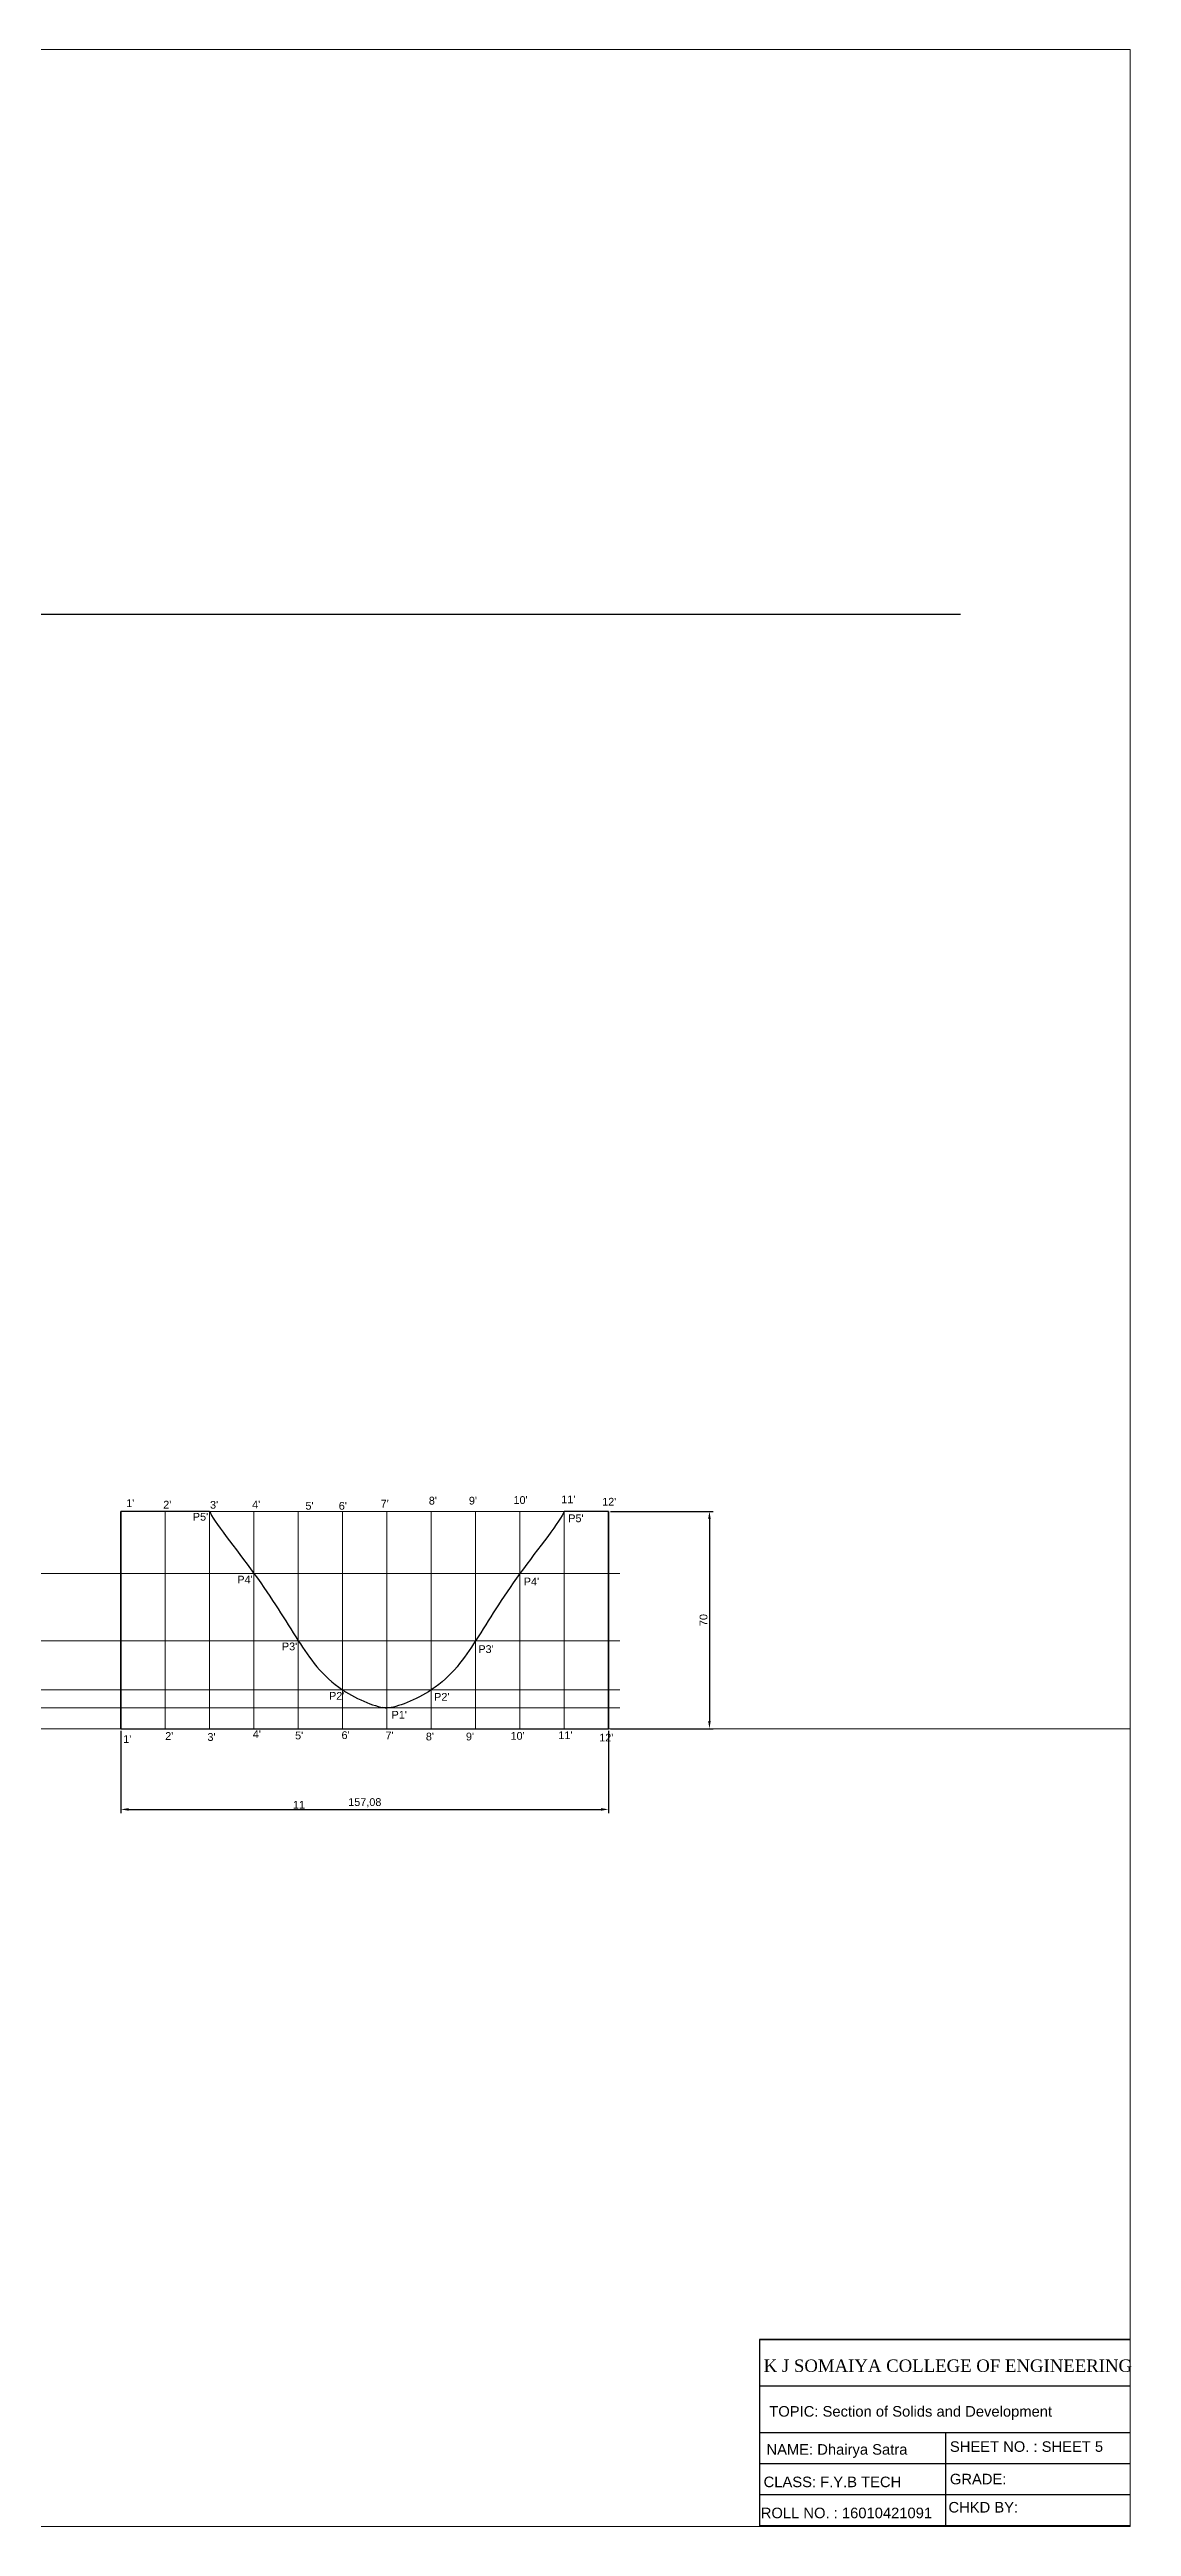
# Model space of a CAD drawing. Header units: millimetres. Extents: x 1494 to 2380, y 951 to 1748.
# Drawn here: x 2032 to 2380, y 951 to 1748 of the extents above; entities that cross this region are included whole.
import ezdxf

# ---------------------------------------------------------------- set-up
doc = ezdxf.new("R2010")
doc.units = ezdxf.units.MM
doc.header["$LTSCALE"] = 0.5
doc.linetypes.add('CENTER2', pattern=[1.125, 0.75, -0.125, 0.125, -0.125])
doc.styles.get("Standard").update_dxf_attribs({"font": 'arial.ttf'})
doc.dimstyles.new('ISO-25', dxfattribs={"dimtxt": 2.5, "dimasz": 2.5, "dimexe": 1.25, "dimexo": 0.625, "dimtad": 1, "dimtxsty": 'Standard', "dimcen": 2.5, "dimadec": 0, "dimazin": 0, "dimtfac": 1, "dimtmove": 0, "dimatfit": 3, "dimfxl": 1, "dimarcsym": 0})

# ---------------------------------------------------------------- blocks, each defined once
blk = doc.blocks.new('*D6')
at = {"color": 0, "lineweight": -2, "transparency": 16777216}
for p, q in [((2054.76, 1207.12), (2054.76, 1180.52)), ((2211.84, 1207.12), (2211.84, 1180.52)), ((2057.26, 1181.77), (2209.34, 1181.77))]:
    blk.add_line(p, q, dxfattribs=at)
at = {"color": 0, "lineweight": 5, "transparency": 16777216}
for points in [[(2057.26, 1182.19), (2057.26, 1181.35), (2054.76, 1181.77)], [(2209.34, 1182.19), (2209.34, 1181.35), (2211.84, 1181.77)]]:
    blk.add_solid(points, dxfattribs=at)
at = {"layer": 'Defpoints', "color": 0, "lineweight": 5, "transparency": 16777216}
for p in [(2054.76, 1207.75), (2211.84, 1207.75), (2211.84, 1181.77)]:
    blk.add_point(p, dxfattribs=at)
at = {"color": 0, "lineweight": 15, "transparency": 16777216, "insert": (2133.3, 1183.9), "char_height": 2.5, "attachment_point": 5}
blk.add_mtext('157,08', dxfattribs=at)
blk = doc.blocks.new('*D19')
at = {"color": 0, "lineweight": -2, "transparency": 16777216}
for p, q in [((2212.46, 1277.75), (2245.56, 1277.75)), ((2244.31, 1275.25), (2244.31, 1210.25)), ((2212.46, 1207.75), (2245.56, 1207.75))]:
    blk.add_line(p, q, dxfattribs=at)
at = {"color": 0, "lineweight": 5, "transparency": 16777216}
for points in [[(2243.89, 1275.25), (2244.73, 1275.25), (2244.31, 1277.75)], [(2243.89, 1210.25), (2244.73, 1210.25), (2244.31, 1207.75)]]:
    blk.add_solid(points, dxfattribs=at)
at = {"layer": 'Defpoints', "color": 0, "lineweight": 5, "transparency": 16777216}
for p in [(2211.84, 1277.75), (2211.84, 1207.75), (2244.31, 1207.75)]:
    blk.add_point(p, dxfattribs=at)
at = {"color": 0, "lineweight": 15, "transparency": 16777216, "insert": (2242.41, 1242.75), "char_height": 2.5, "attachment_point": 5, "rotation": 90}
blk.add_mtext('70', dxfattribs=at)

msp = doc.modelspace()

# ---------------------------------------------------------------- linework, layer by layer
at = {"color": 0}
for p, q in [((1603.37092, 1566.69237), (2325.20846, 1566.69237)), ((2054.75519, 1207.7463), (2054.75519, 1277.7463)), ((2211.83519, 1277.7463), (2211.83519, 1207.7463)), ((2054.75519, 1207.7463), (2211.83519, 1207.7463))]:
    msp.add_line(p, q, dxfattribs=at)
at = {"lineweight": 5}
for p, q in [((2054.75519, 1277.7463), (2211.83519, 1277.7463)), ((2069.03519, 1207.7463), (2069.03519, 1277.7463)), ((2083.31519, 1207.7463), (2083.31519, 1277.7463)), ((2097.59519, 1207.7463), (2097.59519, 1277.7463)), ((2111.87519, 1207.7463), (2111.87519, 1277.7463)), ((2126.15519, 1207.7463), (2126.15519, 1277.7463)), ((2140.43519, 1207.7463), (2140.43519, 1277.7463)), ((2154.71519, 1207.7463), (2154.71519, 1277.7463)), ((2183.27519, 1207.7463), (2183.27519, 1277.7463)), ((2197.55519, 1207.7463), (2197.55519, 1277.7463)), ((1515.03864, 1207.7463), (2379.79072, 1207.7463))]:
    msp.add_line(p, q, dxfattribs=at)
at = {"color": 0, "lineweight": 30}
for p, q in [((2083.31519, 1277.7463), (2054.75519, 1277.7463)), ((2054.75519, 1277.7463), (2054.75519, 1207.7463)), ((2211.83519, 1277.7463), (2197.55519, 1277.7463)), ((2211.83519, 1207.7463), (2211.83519, 1277.7463)), ((2054.75519, 1207.7463), (2211.83519, 1207.7463))]:
    msp.add_line(p, q, dxfattribs=at)
at = {"color": 0, "lineweight": 5}
for p, q in [((2168.99519, 1207.7463), (2168.99519, 1277.7463)), ((1972.88818, 1257.7463), (2215.43948, 1257.7463)), ((1985.38818, 1236.09566), (2215.43948, 1236.09566)), ((1994.53882, 1220.2463), (2215.43948, 1220.2463)), ((1997.88818, 1214.44503), (2215.43948, 1214.44503))]:
    msp.add_line(p, q, dxfattribs=at)
for p, q in [((2379.79072, 1011.03525), (2260.38415, 1011.03525)), ((2260.38415, 1011.03525), (2260.38415, 951.03525)), ((2260.38415, 1011.03525), (2379.79072, 1011.03525)), ((2379.79072, 996.03525), (2260.38415, 996.03525)), ((2379.79072, 981.03525), (2260.38415, 981.03525)), ((2320.38415, 981.03525), (2320.38415, 951.03525)), ((2379.79072, 971.03525), (2260.38415, 971.03525)), ((2379.79072, 961.03525), (2260.38415, 961.03525)), ((2379.79072, 961.03525), (2260.38415, 961.03525)), ((2379.79072, 951.03525), (2260.38415, 951.03525)), ((2379.79072, 950.8639), (2260.55563, 950.8639))]:
    msp.add_line(p, q)
at = {"linetype": 'CENTER2'}
msp.add_line((2287.20287, 950.8639), (2287.20287, 951.03525), dxfattribs=at)
at = {"lineweight": 5}
msp.add_lwpolyline([(1494.02262, 1748.4928), (2379.79072, 1748.4928), (2379.79072, 950.8639), (1494.02262, 950.8639)], close=True, dxfattribs=at)
at = {"color": 0, "lineweight": 30}
for points, knots in [([(2083.31519, 1277.7463), (2084.23613, 1275.09785), (2099.95874, 1255.61839), (2110.66536, 1237.5439), (2122.31468, 1220.49507), (2137.27431, 1214.53976), (2140.43519, 1214.44503)], [0, 0, 0, 0, 24.57475127, 50.510602905, 71.844162568, 87.257570232, 87.257570232, 87.257570232, 87.257570232]), ([(2197.55519, 1277.7463), (2196.63425, 1275.09785), (2180.91163, 1255.61839), (2170.20501, 1237.5439), (2158.5557, 1220.49507), (2142.57252, 1214.13229), (2139.48683, 1214.47807), (2139.13242, 1214.58651)], [0, 0, 0, 0, 24.57475127, 50.510602905, 71.844162568, 87.257570232, 89.771816085, 89.771816085, 89.771816085, 89.771816085])]:
    msp.add_open_spline(points, degree=3, knots=knots, dxfattribs=at)

# ---------------------------------------------------------------- texts
at = {"color": 0, "lineweight": 40, "char_height": 2.5, "attachment_point": 1}
for s, width, insert in [("1'", 8.7928661, (2056.44637, 1281.62413)), ("2' ", 8.3669525, (2068.37503, 1281.15338)), ("3'  ", 10.5635375, (2083.451, 1281.10974)), ("4' ", 9.2793214, (2097.02137, 1281.20293)), ("5'", 7.6542748, (2114.18331, 1280.79169)), ("6' ", 4.0008145, (2124.91173, 1280.77766)), ("7'", 5.8012702, (2138.41232, 1281.47792)), ("1'", 8.7928661, (2055.49127, 1205.66959)), ("2' ", 8.3669525, (2069.00844, 1206.65401)), ("3'  ", 10.5635375, (2082.62856, 1206.34579)), ("4' ", 9.2793214, (2097.22498, 1207.25533)), ("5'", 7.6542748, (2110.8471, 1206.82147)), ("6' ", 4.0008145, (2125.80714, 1206.93973)), ("7'", 5.8012702, (2139.97099, 1206.84625)), ('11', 5.1551313, (2110.16475, 1184.51431))]:
    msp.add_mtext_dynamic_manual_height_columns(s, width=width, gutter_width=12.5, heights=[0], dxfattribs=dict(at, insert=insert))
at = {"color": 0, "char_height": 2.5, "attachment_point": 1}
for s, width, insert in [("P5'", 11.5470054, (2077.90296, 1277.26642)), ("8'", 8.1347971, (2153.92287, 1282.44292)), ("9'", 8.1347971, (2166.82998, 1282.44292)), ("10'", 8.4934364, (2181.18963, 1282.64998)), ("11'", 8.8520757, (2196.59393, 1282.85704)), ("P5'", 11.5470054, (2198.82912, 1276.76353)), ("12'", 11.7763363, (2209.75307, 1282.09782)), ("P4'", 8.3770774, (2092.23938, 1257.03002)), ("P4'", 8.3770774, (2184.51922, 1256.41459)), ("P3'", 9.1506351, (2106.59561, 1235.50119)), ("P3'", 9.1506351, (2169.87104, 1234.64441)), ("P2'", 7.6822991, (2121.78445, 1219.59394)), ("P1'", 9.1751626, (2141.92112, 1213.50003)), ("P2'", 7.6822991, (2155.63094, 1219.26072)), ("8'", 8.1347971, (2152.96778, 1206.48838)), ("9'", 8.1347971, (2165.87488, 1206.48838)), ("10'", 8.4934364, (2180.23453, 1206.69544)), ("11'", 8.8520757, (2195.63883, 1206.9025)), ("12'", 11.7763363, (2208.79797, 1206.14327))]:
    msp.add_mtext_dynamic_manual_height_columns(s, width=width, gutter_width=12.5, heights=[0], dxfattribs=dict(at, insert=insert))
at = {"attachment_point": 1}
for s, width, insert, char_height in [('\\pxt29;{\\fTimes New Roman|b0|i0|c0|p18;K J SOMAIYA COLLEGE OF ENGINEERING }', 120, (2261.78852, 1004.63313), 4), ('TOPIC: Section of Solids and Development', 120, (2263.5916, 989.6255), 3.4), ('NAME: Dhairya Satra', 60, (2262.67519, 977.37253), 3.4), ('SHEET NO. : SHEET 5', 60, (2321.75877, 978.28821), 3.4), ('CLASS: F.Y.B TECH', 56.7925467, (2261.75877, 966.91469), 3.4), ('GRADE:', 60, (2321.75877, 967.83037), 3.4), ('CHKD BY:', 60, (2321.30056, 958.74605), 3.4), ('ROLL NO. : 16010421091', 60, (2260.84235, 956.91469), 3.4)]:
    msp.add_mtext_dynamic_manual_height_columns(s, width=width, gutter_width=12.5, heights=[0], dxfattribs=dict(at, insert=insert, char_height=char_height))

# ---------------------------------------------------------------- dimensions: what is measured, and where the dimension line sits
at = {"color": 0, "lineweight": 15}
dim = msp.add_linear_dim(base=(2244.30838, 1207.7463), p1=(2211.83519, 1277.7463), p2=(2211.83519, 1207.7463), angle=90, dimstyle='ISO-25', dxfattribs=at)
dim.commit()
dim.dimension.update_dxf_attribs({"geometry": '*D19', "text_midpoint": (2242.40694, 1242.7463)})
dim = msp.add_linear_dim(base=(2211.83519, 1181.76839), p1=(2054.75519, 1207.7463), p2=(2211.83519, 1207.7463), dimstyle='ISO-25', dxfattribs=at)
dim.commit()
dim.dimension.update_dxf_attribs({"geometry": '*D6', "text_midpoint": (2133.29519, 1183.89577)})

doc.saveas('drawing.dxf')
